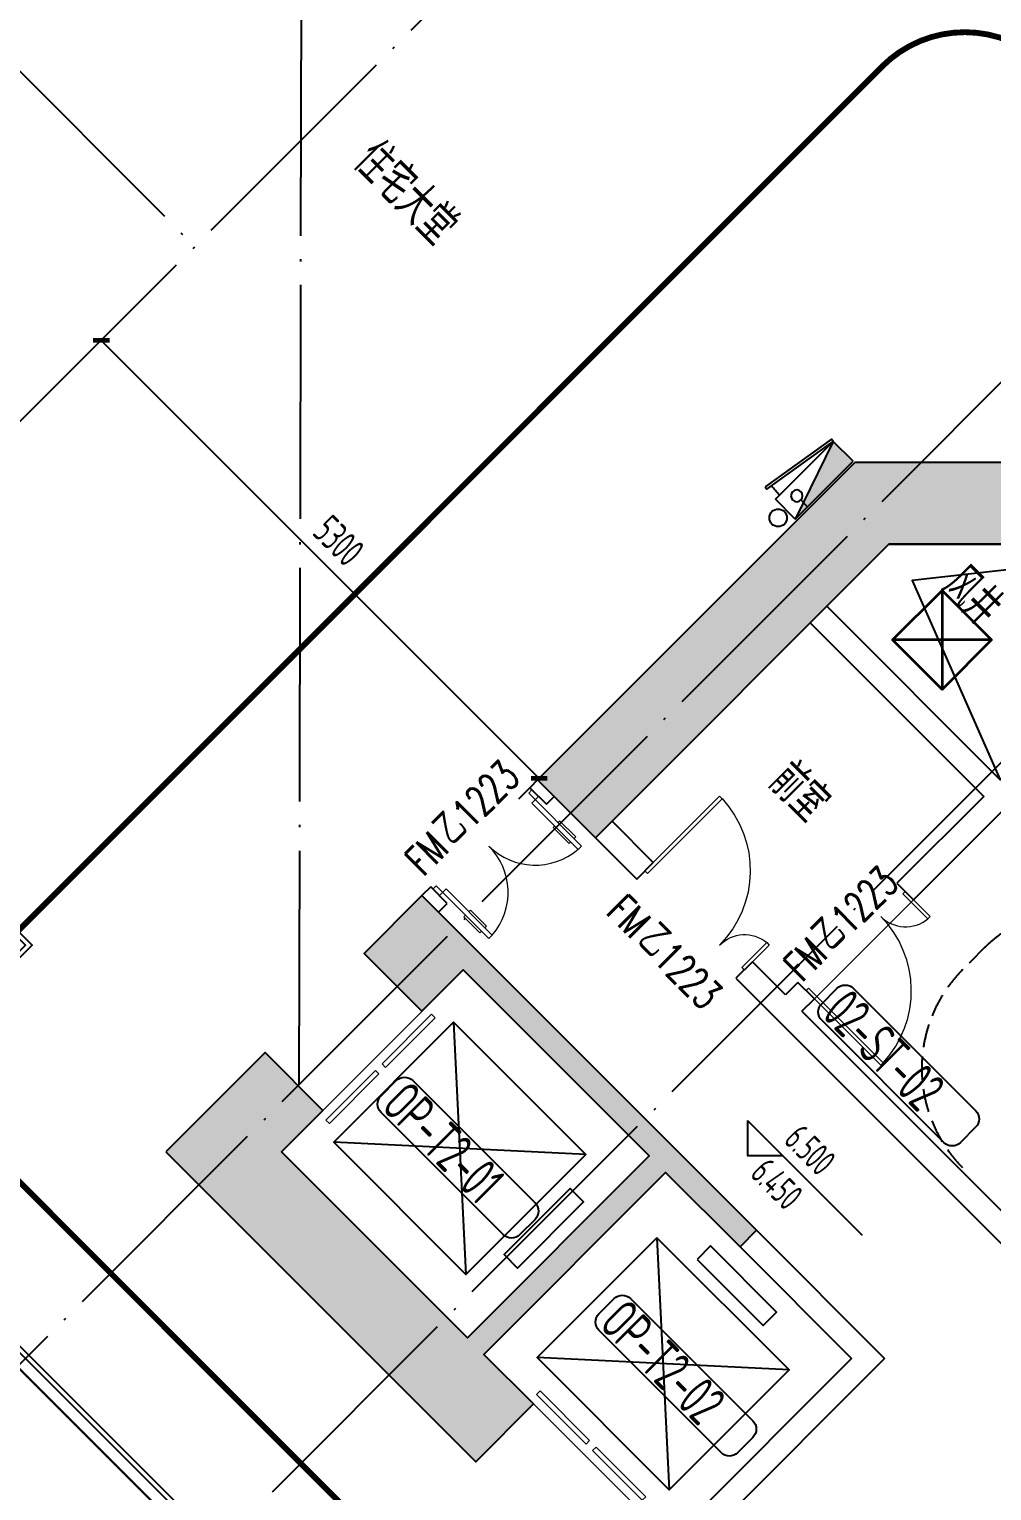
# Model space of a CAD drawing. Extents: x -936 to 12807311, y 101 to 1511157.
# Drawn here: x 12215424 to 12223664, y 1206178 to 1218680 of the extents above; entities that cross this region are included whole.
import ezdxf
from ezdxf.enums import TextEntityAlignment as Align

# ---------------------------------------------------------------- set-up
doc = ezdxf.new("R2010")
doc.units = 0
doc.header["$LTSCALE"] = 1000
doc.header["$MEASUREMENT"] = 0
for name, pattern in [('PX-PLAN-F2-T2$0$X-01-10-01$0$DASHED', [0.75, 0.5, -0.25]), ('PX-ST-F2$0$DASH', [0.35, 0.25, -0.1]), ('PX-ST-F2$0$HIDDEN2', [4.7625, 3.175, -1.5875]), ('TX-GRID-T2$0$DOTE', [2.42, 2, -0.2, 0.02, -0.2])]:
    doc.linetypes.add(name, pattern=pattern)
for name, color, linetype, lineweight in [('PX-GLAZ-F2$0$PX-GLAZ-F2$0$PX-GLAZ-F2$0$板边线', 36, 'Continuous', 30), ('PX-ST-F2$0$A-STRS-HDDN', 5, 'PX-ST-F2$0$HIDDEN2', 15), ('TX-CORE-T2-F2$0$ARUP_AC_SPD', 112, 'Continuous', 35), ('TX-CORE-T2-F2$0$WINDOW', 4, 'Continuous', 5)]:
    doc.layers.add(name, color=color, linetype=linetype, lineweight=lineweight)
for name, color, linetype in [('PX-PLAN-F2-T2$0$0P-FE-FH-V', 3, 'Continuous'), ('PX-PLAN-F2-T2$0$0P-FE-HY（消火栓）', 1, 'Continuous'), ('PX-PLAN-F2-T2$0$A-SYMB', 7, 'Continuous'), ('PX-PLAN-F2-T2$0$HOLE', 2, 'Continuous'), ('PX-PLAN-F2-T2$0$PUB_DIM', 3, 'Continuous'), ('PX-PLAN-F2-T2$0$PUB_TEXT', 7, 'Continuous'), ('PX-PLAN-F2-T2$0$WINDOW', 4, 'Continuous'), ('PX-PLAN-F2-T2$0$X-01-10-01$0$A-SYMB-BUBB', 3, 'PX-PLAN-F2-T2$0$X-01-10-01$0$DASHED'), ('PX-PLAN-F2-T2$0$X-01-10-01$0$A-SYMB-NUMB-150', 4, 'Continuous'), ('PX-PLAN-F2-T2$0$X-01-10-01$0$A-SYMB-NUMB-T', 10, 'Continuous'), ('PX-PLAN-F2-T2$0$X-01-10-01$0$A-SYMB-VOID', 35, 'Continuous'), ('PX-ST-F2$0$A-ANNO-TABL', 73, 'Continuous'), ('TX-CORE-T2-F2$0$EVTR', 2, 'Continuous'), ('TX-CORE-T2-F2$0$T2-CORE-F1~F3$0$0S-WALL-HATCH', 8, 'Continuous'), ('TX-CORE-T2-F2$0$T2-CORE-F1~F3$0$0S-WALL-LINE', 3, 'Continuous'), ('TX-CORE-T2-F2$0$WALL', 255, 'Continuous'), ('TX-CORE-T2-F2$0$WINDOW_TEXT', 7, 'Continuous'), ('TX-GRID-T2$0$DOTE', 1, 'Continuous')]:
    doc.layers.add(name, color=color, linetype=linetype)
doc.styles.add('PX-PLAN-F2-T2$0$PX-PLAN-F1-T2$0$Standard', font='gbenor.shx', dxfattribs={"bigfont": 'gbcbig.shx'})
doc.styles.add('PX-PLAN-F2-T2$0$Standard', font='gbenor.shx', dxfattribs={"bigfont": 'gbcbig.shx'})
doc.styles.add('PX-PLAN-F2-T2$0$X-01-10-01$0$XD2008', font='xd-hzs.shx', dxfattribs={"width": 0.7, "bigfont": 'xd-hztxt.shx'})
doc.styles.add('PX-PLAN-F2-T2$0$XD2008', font='xd-hzs.shx', dxfattribs={"width": 0.7, "bigfont": 'xd-hztxt.shx'})
doc.styles.add('PX-PLAN-F2-T2$0$XD2008_T3', font='xd-hzs.shx', dxfattribs={"width": 0.7, "bigfont": 'xd-hztxt.shx'})
doc.styles.add('TX-CORE-T2-F2$0$_TCH_WINDOW', font='SIMPLEX', dxfattribs={"height": 3.5, "bigfont": 'GBCBIG'})
doc.dimstyles.new('PX-PLAN-F2-T2$0$_TCH_ARCH&&100', dxfattribs={"dimtxt": 250, "dimasz": 100, "dimexe": 250, "dimexo": 300, "dimgap": 100, "dimtad": 1, "dimdec": 0, "dimzin": 0, "dimdsep": 46, "dimtxsty": 'PX-PLAN-F2-T2$0$XD2008_T3', "dimblk": 'PX-PLAN-F2-T2$0$_ArchTick', "dimcen": 0.09, "dimclrd": 1, "dimclrt": 4, "dimazin": 2, "dimtfac": 1, "dimtdec": 0, "dimtix": 1, "dimtmove": 2, "dimatfit": 3, "dimfxl": 0, "dimtolj": 1, "dimtzin": 0, "dimarcsym": 0})

# ---------------------------------------------------------------- blocks, each defined once
blk = doc.blocks.new('PX-PLAN-F2-T2$0$ST TEXT')
at = {"layer": 'PX-PLAN-F2-T2$0$X-01-10-01$0$A-SYMB-NUMB-T', "color": 1}
blk.add_lwpolyline([(60372, 8089), (58913, 7843, -0.414214), (58798, 7925), (58767, 8107, -0.414214), (58849, 8222), (60308, 8468, -0.414214), (60423, 8386), (60454, 8204, -0.414214)], format="xyb", close=True, dxfattribs=at)
at = {"layer": 'PX-PLAN-F2-T2$0$X-01-10-01$0$A-SYMB-NUMB-T', "color": 1, "elevation": 3}
for points in [[(61428, 4997), (59969, 4751, -0.414214), (59854, 4833), (59823, 5015, -0.414214), (59905, 5130), (61364, 5376, -0.414214), (61479, 5294), (61510, 5112, -0.414214)], [(58828, 4559), (57369, 4312, -0.414214), (57254, 4394), (57223, 4576, -0.414214), (57305, 4692), (58764, 4938, -0.414214), (58879, 4856), (58910, 4674, -0.414214)]]:
    blk.add_lwpolyline(points, format="xyb", close=True, dxfattribs=at)
at = {"layer": 'PX-PLAN-F2-T2$0$X-01-10-01$0$A-SYMB-NUMB-150', "style": 'PX-PLAN-F2-T2$0$X-01-10-01$0$XD2008', "width": 0.7}
for s, p in [('02-ST-02', (58876, 7858)), ('OP-T2-02', (59932, 4766, 3)), ('OP-T2-01', (57332, 4327, 3))]:
    blk.add_text(s, height=350, rotation=9.5771, dxfattribs=at).set_placement(p)
blk = doc.blocks.new('PX-PLAN-F2-T2$0$ECADI-TAG-HGHT')
at = {"layer": 'PX-PLAN-F2-T2$0$A-SYMB', "color": 1}
blk.add_line((-2.12, 2.12), (11.77, 2.12), dxfattribs=at)
blk.add_lwpolyline([(-2.12, 2.12), (0, 0), (2.12, 2.12)], dxfattribs=at)
at = {"layer": 'PX-PLAN-F2-T2$0$A-SYMB', "style": 'PX-PLAN-F2-T2$0$XD2008', "width": 0.7}
blk.add_attdef('FL', text='', height=3, dxfattribs=at).set_placement((-2.69, 2.97), align=Align.RIGHT)
for tag, p in [('F.F.L.', (2.28, 2.97)), ('T.O.S.', (2.28, -1.1))]:
    blk.add_attdef(tag, p, '', height=3, dxfattribs=at)
blk = doc.blocks.new('PX-PLAN-F2-T2$0$室内单口消火栓(平面)')
at = {"layer": 'PX-PLAN-F2-T2$0$0P-FE-HY（消火栓）'}
h = blk.add_hatch(color=256, dxfattribs=at)
h.dxf.hatch_style = 1
h.paths.add_polyline_path([(704, 0), (4, 0), (4, 240)])
for p, q in [((4, 0), (4, 240)), ((4, 240), (704, 0)), ((704, 240), (4, 240)), ((704, 0), (704, 240)), ((704, 0), (4, 0)), ((554, 82), (554, 0))]:
    blk.add_line(p, q, dxfattribs=at)
blk.add_lwpolyline([(690, 377), (694, 353), (4, 240), (0, 265)], close=True, dxfattribs=at)
blk.add_circle((554, 132), 50, dxfattribs=at)
blk.add_arc((54, 240), 600, 0.0003, 9.9999, dxfattribs=at)
blk = doc.blocks.new('PX-PLAN-F2-T2$0$A$C77842B79')
at = {"layer": 'PX-PLAN-F2-T2$0$0P-FE-FH-V'}
blk.add_circle((3731, 42567, 0), 75, dxfattribs=at)
at = {"layer": 'PX-PLAN-F2-T2$0$0P-FE-HY（消火栓）', "xscale": -0.9999999999999996, "rotation": 54.56354967195121}
blk.add_blockref('PX-PLAN-F2-T2$0$室内单口消火栓(平面)', (4285, 43154, 0), dxfattribs=at)
blk = doc.blocks.new('PX-PLAN-F2-T2$0$_ArchTick')
at = {"color": 0, "linetype": 'ByBlock', "const_width": 0.4}
blk.add_lwpolyline([(-0.5, -0.5), (0.5, 0.5)], dxfattribs=at)
blk = doc.blocks.new('*D829')
at = {"layer": 'Defpoints', "color": 0, "transparency": 16777216}
for p in [(12216339, 1216318), (12220087, 1212570), (12219789, 1212272)]:
    blk.add_point(p, dxfattribs=at)
at = {"layer": 'PX-PLAN-F2-T2$0$PUB_DIM', "color": 0, "lineweight": -2, "transparency": 16777216}
for p, q in [((12216127, 1216106), (12215864, 1215843)), ((12219875, 1212358), (12219612, 1212095))]:
    blk.add_line(p, q, dxfattribs=at)
at = {"layer": 'PX-PLAN-F2-T2$0$PUB_DIM', "color": 1, "lineweight": -2, "transparency": 16777216}
blk.add_line((12216041, 1216019), (12219789, 1212272), dxfattribs=at)
at = {"layer": 'PX-PLAN-F2-T2$0$PUB_DIM', "color": 1, "lineweight": -2, "transparency": 16777216, "xscale": 100, "yscale": 100, "zscale": 100}
for p, rotation in [((12216041, 1216019), 135.000076668027), ((12219789, 1212272), 315.0000766680271)]:
    blk.add_blockref('PX-PLAN-F2-T2$0$_ArchTick', p, dxfattribs=dict(at, rotation=rotation))
at = {"layer": 'PX-PLAN-F2-T2$0$PUB_DIM', "color": 4, "transparency": 16777216, "insert": (12218074, 1214305), "char_height": 250, "attachment_point": 5, "rotation": 315.0001, "style": 'PX-PLAN-F2-T2$0$XD2008_T3'}
blk.add_mtext('\\A1;5300', dxfattribs=at)
blk = doc.blocks.new('PX-ST-F2')
at = {"layer": 'PX-ST-F2$0$A-ANNO-TABL', "linetype": 'PX-ST-F2$0$DASH', "ltscale": 0.8}
blk.add_line((12223611, 1210833, 0), (12223398, 1210621, 0), dxfattribs=at)
for centre, start, end in [((12224441, 1209966, 0), 44.9684, 134.9686), ((12224264, 1209789, 0), 134.9698, 224.9701)]:
    blk.add_arc(centre, 1200, start, end, dxfattribs=at)
at = {"layer": 'PX-ST-F2$0$A-STRS-HDDN', "elevation": 0}
blk.add_lwpolyline([(12226140, 1206179), (12222040, 1210281), (12223950, 1212190), (12228049, 1208088)], close=True, dxfattribs=at)
blk = doc.blocks.new('TX-CORE-T2-F2$0$T2-CORE-F1~F3')
at = {"layer": 'TX-CORE-T2-F2$0$T2-CORE-F1~F3$0$0S-WALL-HATCH'}
h = blk.add_hatch(color=256, dxfattribs=at)
h.dxf.hatch_style = 1
h.paths.add_polyline_path([(12229181, 1212047), (12226253, 1214975), (12222492, 1214975), (12219776, 1212259), (12220271, 1211764), (12222782, 1214275), (12225964, 1214275), (12228686, 1211552)])
h = blk.add_hatch(color=256, dxfattribs=at)
h.dxf.hatch_style = 1
h.paths.add_polyline_path([(12216594, 1209077), (12219246, 1206426), (12219741, 1206921), (12219317, 1207345), (12220872, 1208901), (12221509, 1208264), (12221650, 1208406), (12218786, 1211269), (12218291, 1210775), (12218786, 1210280), (12219140, 1210633), (12220731, 1209042), (12219175, 1207486), (12217584, 1209077), (12217938, 1209431), (12217443, 1209926)])
at = {"layer": 'TX-CORE-T2-F2$0$T2-CORE-F1~F3$0$0S-WALL-LINE'}
blk.add_lwpolyline([(12229181, 1212047), (12226253, 1214975), (12222492, 1214975), (12219776, 1212259), (12220271, 1211764), (12222782, 1214275), (12225964, 1214275), (12228686, 1211552)], close=True, dxfattribs=at)
at = {"layer": 'TX-CORE-T2-F2$0$T2-CORE-F1~F3$0$0S-WALL-LINE', "elevation": 0}
blk.add_lwpolyline([(12216594, 1209077), (12219246, 1206426), (12219741, 1206921), (12219317, 1207345), (12220872, 1208901), (12221509, 1208264), (12221650, 1208406), (12218786, 1211269), (12218291, 1210775), (12218786, 1210280), (12219140, 1210633), (12220731, 1209042), (12219175, 1207486), (12217584, 1209077), (12217938, 1209431), (12217443, 1209926)], close=True, dxfattribs=at)
blk = doc.blocks.new('TX-CORE-T2-F2$0$$DORLIB2D$00000127')
at = {"color": 0}
for points in [[(-0.533, 0.795), (-0.533, 0.69)], [(-0.033, 0.795), (-0.533, 0.795)], [(-0.033, 0.795), (-0.033, 0.69)], [(0.533, 0.795), (0.033, 0.795)], [(0.033, 0.795), (0.033, 0.69)], [(0.533, 0.795), (0.533, 0.69)], [(-0.033, 0.69), (-0.533, 0.69)], [(0.533, 0.69), (0.033, 0.69)], [(0.5, 0.5), (-0.5, 0.5)]]:
    blk.add_lwpolyline(points, dxfattribs=at)
blk = doc.blocks.new('TX-CORE-T2-F2$0$$DorLib2D$00000011')
for p, q in [((-0.467, 0.471), (-0.467, -0.062)), ((-0.467, 0.471), (-0.433, 0.471)), ((-0.433, 0.471), (-0.433, 0.004)), ((0.433, 0.471), (0.433, 0.004)), ((0.467, 0.471), (0.433, 0.471)), ((0.467, 0.471), (0.467, -0.062)), ((-0.483, 0.396), (-0.467, 0.396)), ((-0.417, 0.396), (-0.433, 0.396)), ((0.417, 0.396), (0.433, 0.396)), ((0.483, 0.396), (0.467, 0.396)), ((-0.483, 0.235), (-0.467, 0.235)), ((-0.417, 0.235), (-0.433, 0.235)), ((0.417, 0.235), (0.433, 0.235)), ((0.483, 0.235), (0.467, 0.235)), ((-0.5, 0.004), (-0.433, 0.004)), ((-0.5, 0.004), (-0.5, -0.062)), ((0.5, 0.004), (0.433, 0.004)), ((0.5, 0.004), (0.5, -0.062)), ((-0.5, -0.062), (-0.467, -0.062)), ((0.5, -0.062), (0.467, -0.062))]:
    blk.add_line(p, q)
at = {"lineweight": 13}
for p, q in [((-0.483, 0.396), (-0.483, 0.235)), ((-0.417, 0.396), (-0.417, 0.235)), ((0.417, 0.396), (0.417, 0.235)), ((0.483, 0.396), (0.483, 0.235))]:
    blk.add_line(p, q, dxfattribs=at)
for centre, start, end in [((-0.467, 0.004), 0, 85.904), ((0.467, 0.004), 94.096, 180)]:
    blk.add_arc(centre, 0.467, start, end, dxfattribs=at)
blk = doc.blocks.new('TX-CORE-T2-F2$0$$DorLib2D$00000225')
at = {"color": 0}
for p, q in [((0.475, -0.001), (0.475, 0.752)), ((0.475, 0.752), (0.5, 0.752)), ((0.5, -0.001), (0.5, 0.752)), ((-0.5, 0), (-0.5, 0.252)), ((-0.475, 0.252), (-0.5, 0.252)), ((-0.475, 0), (-0.475, 0.252)), ((-0.475, 0), (-0.5, 0)), ((0.475, -0.001), (0.5, -0.001))]:
    blk.add_line(p, q, dxfattribs=at)
for centre, radius, start, end in [((0.505, -0.002), 0.755, 92.2493, 179.7238), ((-0.501, 0.003), 0.251, 359.7899, 84.0974)]:
    blk.add_arc(centre, radius, start, end, dxfattribs=at)
blk = doc.blocks.new('TX-CORE-T2-F2')
at = {"layer": 'TX-CORE-T2-F2$0$ARUP_AC_SPD', "extrusion": (-0.002674, 0.002674, 0.999993)}
for p, q in [((12223238, 1213880), (12223238, 1213032)), ((12223662, 1213456), (12222813, 1213456))]:
    blk.add_line(p, q, dxfattribs=at)
at = {"layer": 'TX-CORE-T2-F2$0$ARUP_AC_SPD', "extrusion": (-0.002674, 0.002674, 0.999993), "elevation": -29436}
blk.add_lwpolyline([(12223194, 1213963), (12223618, 1213539), (12223194, 1213115), (12222770, 1213539)], close=True, dxfattribs=at)
at = {"layer": 'TX-CORE-T2-F2$0$EVTR'}
for p, q in [((12219057, 1210186), (12219163, 1208029)), ((12220188, 1209055), (12218031, 1209161)), ((12220797, 1208343), (12220903, 1206187)), ((12221928, 1207212), (12219772, 1207318))]:
    blk.add_line(p, q, dxfattribs=at)
at = {"layer": 'TX-CORE-T2-F2$0$EVTR', "elevation": 0}
for points in [[(12220188, 1209055), (12219163, 1208029), (12218031, 1209161), (12219057, 1210186)], [(12220055, 1208764), (12219489, 1208198), (12219604, 1208083), (12220170, 1208649)], [(12220797, 1208343), (12219772, 1207318), (12220903, 1206187), (12221928, 1207212)], [(12221141, 1208157), (12221707, 1207591), (12221822, 1207706), (12221256, 1208272)]]:
    blk.add_lwpolyline(points, close=True, dxfattribs=at)
at = {"layer": 'TX-CORE-T2-F2$0$WALL'}
for p, q in [((12222251, 1213744), (12222110, 1213603)), ((12222251, 1213744), (12223736, 1212259)), ((12222110, 1213603), (12223595, 1212118)), ((12219776, 1212259), (12219709, 1212192)), ((12219918, 1212118), (12219776, 1212259)), ((12219709, 1212192), (12219851, 1212051)), ((12219851, 1212051), (12219918, 1212118)), ((12223595, 1212118), (12222852, 1211376)), ((12222994, 1211234), (12223807, 1212047)), ((12220413, 1211906), (12220271, 1211764)), ((12220766, 1211552), (12220413, 1211906)), ((12220271, 1211764), (12220625, 1211411)), ((12220625, 1211411), (12220766, 1211552)), ((12222852, 1211376), (12222994, 1211234)), ((12218861, 1211344), (12218786, 1211269)), ((12218786, 1211269), (12218928, 1211128)), ((12219002, 1211202), (12218861, 1211344)), ((12218928, 1211128), (12219002, 1211202)), ((12221615, 1210704), (12221473, 1210562)), ((12221898, 1210421), (12221615, 1210704)), ((12221473, 1210562), (12221827, 1210209)), ((12222004, 1210527), (12221898, 1210421)), ((12222145, 1210386), (12222004, 1210527)), ((12222039, 1210280), (12222145, 1210386)), ((12222039, 1210280), (12225009, 1207310)), ((12221827, 1210209), (12224867, 1207168)), ((12221650, 1208406), (12221509, 1208264)), ((12221650, 1208406), (12222746, 1207310)), ((12221509, 1208264), (12222463, 1207310)), ((12222463, 1207310), (12220908, 1205754)), ((12222746, 1207310), (12220978, 1205542))]:
    blk.add_line(p, q, dxfattribs=at)
blk.add_blockref('TX-CORE-T2-F2$0$T2-CORE-F1~F3', (0, 0))
at = {"layer": 'TX-CORE-T2-F2$0$WINDOW'}
for name, p, xscale, yscale, zscale, rotation in [('TX-CORE-T2-F2$0$$DorLib2D$00000011', (12219356, 1211697), 1200, 1200, 200, 225.0000772068746), ('TX-CORE-T2-F2$0$$DorLib2D$00000225', (12221120, 1211057), -1200, 1200, 200, 315.0000886134199), ('TX-CORE-T2-F2$0$$DorLib2D$00000225', (12222499, 1210881), 1200, 1200, 200, 225.0000773009203), ('TX-CORE-T2-F2$0$$DORLIB2D$00000127', (12218221, 1209997), 1199.999999999997, 399.9999999999997, 1199.999999999997, 225.0000772067719), ('TX-CORE-T2-F2$0$$DORLIB2D$00000127', (12220024, 1206355), 1199.999999999999, 400, -1200, 315.0000772067719)]:
    blk.add_blockref(name, p, dxfattribs=dict(at, xscale=xscale, yscale=yscale, zscale=zscale, rotation=rotation))
at = {"layer": 'TX-CORE-T2-F2$0$WINDOW_TEXT', "style": 'TX-CORE-T2-F2$0$_TCH_WINDOW', "width": 0.705882}
for s, rotation, p in [('1223', 45.0001, (12219204, 1211828)), ('FM', 45.0001, (12218800, 1211425)), ('1223', 45.0001, (12222446, 1210923)), ('FM', 315.0001, (12220352, 1211118)), ('FM', 45.0001, (12222042, 1210520)), ('1223', 315.0001, (12220756, 1210714))]:
    blk.add_text(s, height=255, rotation=rotation, dxfattribs=at).set_placement(p)
at = {"layer": 'TX-CORE-T2-F2$0$WINDOW_TEXT', "style": 'TX-CORE-T2-F2$0$_TCH_WINDOW'}
for rotation, p in [(45.0001, (12219055, 1211679)), (315.0001, (12220607, 1210863)), (45.0001, (12222297, 1210774))]:
    blk.add_text('乙', height=289, rotation=rotation, dxfattribs=at).set_placement(p)
blk = doc.blocks.new('PX-GLAZ-F2')
at = {"layer": 'PX-GLAZ-F2$0$PX-GLAZ-F2$0$PX-GLAZ-F2$0$板边线', "color": 30}
blk.add_lwpolyline([(12259901, 1183919.5), (12261231.5, 1191806, 0.2872721), (12259405.2, 1196219.8), (12252901.9, 1200852.5), (12251188.4, 1202065.5, -0.045377), (12248698.6, 1204191.4, -0.0429609), (12247327.8, 1205860.8, -0.0525608), (12245550.4, 1209140.6), (12247664.3, 1210656.7), (12245455.7, 1222643.2, 0.1094446), (12244250.5, 1225491.9), (12240656.7, 1230544.5, 0.4144401), (12229983.3, 1232337.3), (12208835.9, 1217260.1), (12215250.8, 1210845.2), (12213483.1, 1209077.4), (12218998.5, 1203562), (12220554.2, 1205117.7), (12230648.1, 1195023.7), (12228467.1, 1192842.7)], format="xyb", dxfattribs=at)
blk = doc.blocks.new('TX-GRID-T2')
at = {"layer": 'TX-GRID-T2$0$DOTE', "linetype": 'TX-GRID-T2$0$DOTE'}
for p, q in [((12228661, 1228639.5), (12204032.6, 1204011)), ((12217736.1, 1209653.5), (12217765.5, 1225047.5)), ((12232691.5, 1224609), (12208063.1, 1199980.5)), ((12210034.1, 1223628), (12216841.8, 1216820.3)), ((12234317.9, 1222982.6), (12209689.5, 1198354.2))]:
    blk.add_line(p, q, dxfattribs=at)
blk = doc.blocks.new('PX-PLAN-F2-T2')
at = {"layer": 'PX-PLAN-F2-T2$0$HOLE', "elevation": 0}
blk.add_lwpolyline([(12208835.924, 1217260.109), (12215250.837, 1210845.213), (12213483.073, 1209077.444), (12218998.513, 1203562.019), (12220554.151, 1205117.658)], dxfattribs=at)
blk.add_lwpolyline([(12222783.547, 1214276.719), (12222251.19, 1213744.361), (12223736.116, 1212259.438), (12225750.996, 1214274.323)], close=True, dxfattribs=at)
at = {"layer": 'PX-PLAN-F2-T2$0$WINDOW', "elevation": 0}
for points in [[(12208918.484, 1217318.971), (12215392.258, 1210845.214), (12213624.494, 1209077.444), (12218998.513, 1203703.44), (12220483.44, 1205188.369)], [(12208951.508, 1217342.516), (12215448.827, 1210845.214), (12213681.062, 1209077.444), (12218998.513, 1203760.008), (12220455.156, 1205216.653)]]:
    blk.add_lwpolyline(points, dxfattribs=at)
at = {"layer": 'PX-PLAN-F2-T2$0$X-01-10-01$0$A-SYMB-BUBB', "const_width": 50}
blk.add_lwpolyline([(12222725.142, 1218362.216, -0.414213562), (12224139.355, 1218362.222), (12237375.083, 1205126.61, -0.414213562), (12237375.089, 1203712.396), (12229619.1, 1195956.34, -0.414213562), (12228204.887, 1195956.334), (12214969.159, 1209191.946, -0.414213562), (12214969.153, 1210606.16)], format="xyb", close=True, dxfattribs=at)
at = {"layer": 'PX-PLAN-F2-T2$0$X-01-10-01$0$A-SYMB-VOID', "elevation": 0}
blk.add_lwpolyline([(12225750.996, 1214274.323), (12222981.149, 1213965.124), (12223736.116, 1212259.438)], dxfattribs=at)
at = {"layer": 'PX-PLAN-F2-T2$0$0P-FE-HY（消火栓）', "rotation": 350.4236160085533}
blk.add_blockref('PX-PLAN-F2-T2$0$A$C77842B79', (12211074.739, 1173147.489, 0), dxfattribs=at)
at = {"layer": 'PX-PLAN-F2-T2$0$A-SYMB'}
ref = blk.add_blockref('PX-PLAN-F2-T2$0$ECADI-TAG-HGHT', (12221572.406, 1209046.539), dxfattribs=dict(at, xscale=99.99999999999994, yscale=99.99999999999994, zscale=99.99999999999994, rotation=315))
ref.add_attrib('F.F.L.', '6.500', (12221872.993, 1209165.596), dxfattribs={"height": 233.3333, "rotation": 315, "style": 'PX-PLAN-F2-T2$0$XD2008', "width": 0.7})
ref.add_attrib('T.O.S.', '6.450', (12221585.077, 1208877.679), dxfattribs={"height": 233.3333, "rotation": 315, "style": 'PX-PLAN-F2-T2$0$XD2008', "width": 0.7})
at = {"layer": 'PX-PLAN-F2-T2$0$PUB_TEXT', "color": 4, "rotation": 305.4236160408268}
blk.add_blockref('PX-PLAN-F2-T2$0$ST TEXT', (12181669.707, 1253664.878), dxfattribs=at)
at = {"layer": 'PX-PLAN-F2-T2$0$PUB_TEXT', "color": 4}
for s, height, style, p in [('住宅大堂', 350, 'PX-PLAN-F2-T2$0$PX-PLAN-F1-T2$0$Standard', (12218171.471, 1217515.133)), ('风井', 337.5887, 'PX-PLAN-F2-T2$0$Standard', (12223209.319, 1213887.341)), ('前室', 337.5887, 'PX-PLAN-F2-T2$0$Standard', (12221726.782, 1212213.178))]:
    blk.add_text(s, height=height, rotation=315, dxfattribs=dict(at, style=style)).set_placement(p)
at = {"layer": 'PX-PLAN-F2-T2$0$PUB_DIM'}
dim = blk.add_linear_dim(base=(12219788.694, 1212271.809), p1=(12216339.294, 1216317.741), p2=(12220086.964, 1212570.081), angle=315.0000767, dimstyle='PX-PLAN-F2-T2$0$_TCH_ARCH&&100', override={"dimgap": 0}, dxfattribs=at)
dim.commit()
dim.dimension.update_dxf_attribs({"geometry": '*D829', "text_midpoint": (12218073.957, 1214304.738), "dimtype": 161, "text_rotation": 315.0000767})

msp = doc.modelspace()

# ---------------------------------------------------------------- block references
for name in ['TX-CORE-T2-F2', 'PX-PLAN-F2-T2', 'PX-GLAZ-F2', 'PX-ST-F2', 'TX-GRID-T2']:
    msp.add_blockref(name, (0, 0))

doc.saveas('drawing.dxf')
